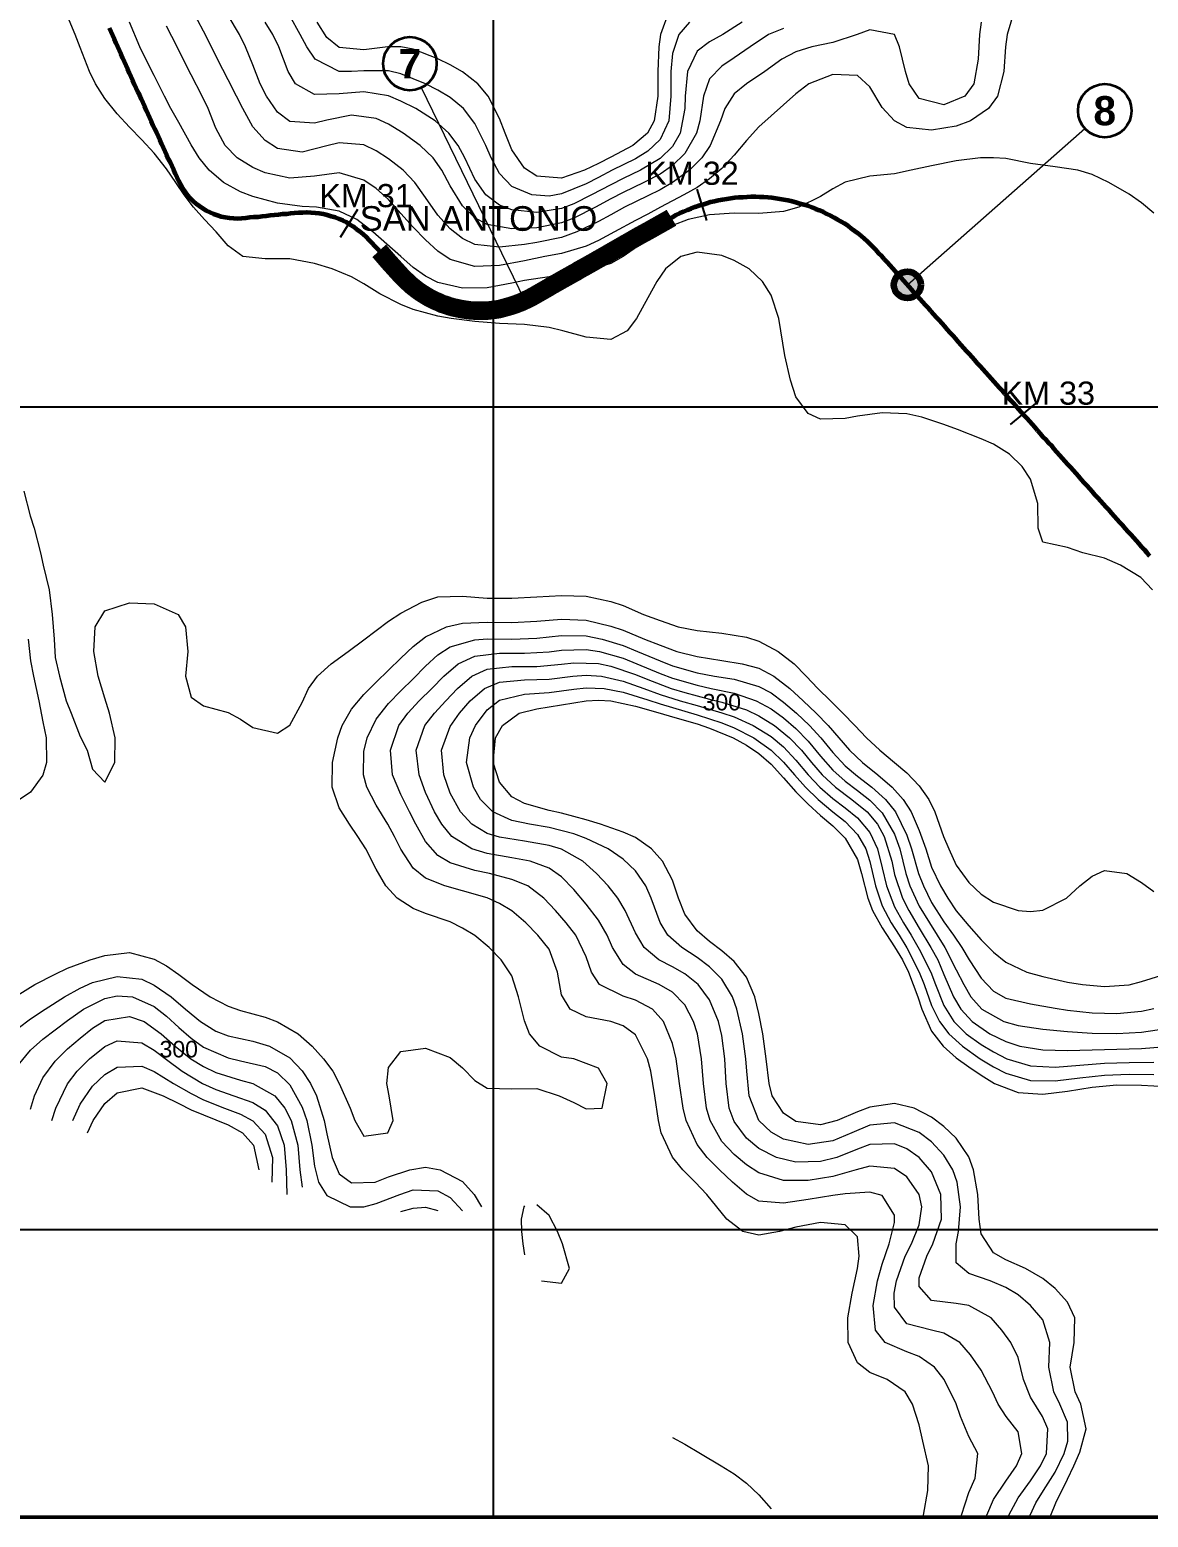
# Model space of a CAD drawing. Header units: metres. Extents: x 360050 to 393690, y 9180000 to 9233950.
# Drawn here: x 364873 to 367591, y 9223300 to 9226917 of the extents above; entities that cross this region are included whole.
import ezdxf
from ezdxf.enums import TextEntityAlignment as Align

# ---------------------------------------------------------------- set-up
doc = ezdxf.new("R2010")
doc.units = ezdxf.units.M
doc.header["$LTSCALE"] = 0.25
for name, color, linetype in [('CUADRICULA', 9, 'CONTINUOUS'), ('LOCALIDADES', 7, 'CONTINUOUS'), ('PROGRESIVAS', 5, 'CONTINUOUS')]:
    doc.layers.add(name, color=color, linetype=linetype)
for name, color, linetype, lineweight in [('CURVAS', 9, 'CONTINUOUS', 9), ('CURVAS-MAESTRAS', 8, 'CONTINUOUS', 18), ('EJE-VIA', 5, 'CONTINUOUS', 60), ('LLAMADAS', 30, 'CONTINUOUS', 18), ('MARCO', 7, 'CONTINUOUS', 50), ('TITULOS', 160, 'CONTINUOUS', 35)]:
    doc.layers.add(name, color=color, linetype=linetype, lineweight=lineweight)
doc.layers.add('R-PREDIOS', color=30, linetype='CONTINUOUS', lineweight=100, true_color=0xe68200)
doc.layers.add('R-RIEGO', color=140, linetype='CONTINUOUS', lineweight=100, true_color=0x008c8c)
doc.styles.get("Standard").update_dxf_attribs({"font": 'arial.ttf'})
doc.styles.add('TITULOS', font='arialbd.ttf')

msp = doc.modelspace()

# ---------------------------------------------------------------- hatches: boundary and pattern name
at = {"layer": 'R-RIEGO'}
h = msp.add_hatch(color=256, dxfattribs=at)
edge = h.paths.add_edge_path()
edge.add_arc((367006, 9226296.4), 32.5, 0, 360)

# ---------------------------------------------------------------- linework, layer by layer
at = {"layer": 'CUADRICULA'}
for p, q in [((366000, 9223300), (366000, 9233550)), ((360800, 9226000), (375100, 9226000)), ((360800, 9224000), (375100, 9224000))]:
    msp.add_line(p, q, dxfattribs=at)
at = {"layer": 'CURVAS'}
for points in [[(367266.5, 9226965), (367248.2, 9226905), (367244.3, 9226875), (367240.8, 9226815), (367224.8, 9226755), (367203.1, 9226725), (367159.4, 9226695), (367125, 9226682.2), (367065, 9226672.8), (367005, 9226679.2), (366974.6, 9226695), (366945, 9226727.4), (366915, 9226777.9), (366885, 9226805.5), (366825, 9226807.9), (366766.1, 9226785), (366735, 9226761), (366705, 9226734.2), (366675, 9226707.7), (366645, 9226680.6), (366615, 9226647.7), (366585, 9226611.4), (366555, 9226579.7), (366525, 9226554.2), (366495, 9226533.4), (366463, 9226515), (366405.9, 9226485), (366375, 9226468.4), (366345, 9226453.2), (366293.8, 9226425), (366255, 9226403.9), (366225, 9226390.8), (366165, 9226372.5), (366124.6, 9226365), (366075, 9226355.2), (366015, 9226343.9), (365955, 9226340.8), (365895, 9226358.2), (365865, 9226378.4), (365835, 9226405.6), (365805, 9226436.4), (365775, 9226469.8), (365745, 9226503.6), (365715, 9226531), (365685, 9226551.3), (365625, 9226568.7), (365565, 9226560.8), (365505, 9226556.1), (365445, 9226569.2), (365415, 9226582.1), (365377, 9226605), (365347.9, 9226635), (365325, 9226677.8), (365306.2, 9226725), (365292.3, 9226755), (365265, 9226807.3), (365246.1, 9226845), (365230.9, 9226875), (365205, 9226925.4)], [(367185.5, 9226935), (367181.1, 9226905), (367177.9, 9226845), (367167.4, 9226785), (367145.3, 9226755), (367095, 9226734.1), (367035, 9226749.8), (367010.5, 9226785), (367001.2, 9226815), (366986.8, 9226875), (366975, 9226905), (366915, 9226916.8), (366883.8, 9226905), (366825, 9226885.4), (366773.5, 9226875), (366735, 9226862.9), (366700.9, 9226845), (366659.2, 9226815), (366615, 9226785.4), (366585, 9226760.8), (366562.4, 9226725), (366551.4, 9226695), (366526.8, 9226635), (366506.6, 9226605), (366476.5, 9226575), (366435, 9226545.4), (366405, 9226527.8), (366375, 9226512.8), (366318.3, 9226485), (366285, 9226466.7), (366255, 9226450.3), (366202.4, 9226425), (366165, 9226411.9), (366105, 9226399.4), (366075, 9226394.9), (366015, 9226388.4), (365955, 9226394.7), (365925, 9226408.9), (365895, 9226432.5), (365865, 9226466.1), (365835, 9226508.6), (365809, 9226545), (365780.1, 9226575), (365745, 9226602.5), (365715, 9226622.4), (365685, 9226637.2), (365625, 9226641.7), (365595, 9226634.5), (365535, 9226618.9), (365475, 9226627.9), (365445, 9226647.3), (365415, 9226681), (365390.6, 9226725), (365375.7, 9226755), (365355, 9226794.7), (365329, 9226845), (365314.7, 9226875), (365295, 9226913.4), (365267.5, 9226965)], [(366428, 9226965), (366405.6, 9226905), (366402, 9226875), (366399.6, 9226815), (366399.5, 9226755), (366390.5, 9226695), (366374, 9226665), (366338.5, 9226635), (366285, 9226606.6), (366255, 9226591.6), (366221, 9226575), (366165, 9226555.8), (366105, 9226560.9), (366075, 9226580.4), (366045, 9226625), (366028.3, 9226665), (366015, 9226700.8), (365987.3, 9226755), (365961.8, 9226785), (365925, 9226814.3), (365895, 9226831.6), (365865, 9226846.1), (365805, 9226869.4), (365775, 9226875.1), (365743.1, 9226875), (365685, 9226867.5), (365625, 9226873.7), (365595, 9226898.2), (365571.4, 9226935)], [(367601.5, 9225555), (367573.7, 9225585), (367523.8, 9225615), (367485, 9225631.6), (367432.3, 9225645), (367395, 9225658.1), (367335, 9225670.9), (367324, 9225705), (367323.1, 9225765), (367305, 9225823.8), (367285.3, 9225855), (367254.2, 9225885), (367215, 9225908.9), (367185, 9225922.3), (367127.7, 9225945), (367095, 9225957.2), (367041.4, 9225975), (367005, 9225982.8), (366945, 9225985.1), (366885, 9225977.2), (366855, 9225971.7), (366795, 9225969.8), (366765, 9225983.4), (366735, 9226023.8), (366722.3, 9226065), (366708, 9226125), (366702.9, 9226155), (366693.6, 9226215), (366675, 9226271.1), (366654.1, 9226305), (366621.6, 9226335), (366585, 9226355.9), (366555, 9226367.9), (366495, 9226376), (366455.3, 9226365), (366418.2, 9226335), (366396.8, 9226305), (366375, 9226264.8), (366347.7, 9226215), (366325.3, 9226185), (366285, 9226163.3), (366225, 9226169.6), (366168.5, 9226185), (366135, 9226193.1), (366075, 9226199.8), (366015, 9226202.2), (365955, 9226207), (365897.1, 9226215), (365865, 9226220.1), (365805, 9226236.6), (365775, 9226248.7), (365724.1, 9226275), (365685, 9226299.1), (365655, 9226315.8), (365608.2, 9226335), (365565, 9226348.2), (365505, 9226359.5), (365445, 9226359.9), (365391.1, 9226365), (365355, 9226391.2), (365326, 9226425), (365297.6, 9226455), (365270.7, 9226485), (365247.9, 9226515), (365227.7, 9226545), (365205, 9226578.6), (365175, 9226616.3), (365145, 9226649.3), (365115, 9226680), (365085, 9226711.9), (365055, 9226749.9), (365032.7, 9226785), (365018, 9226815), (364995, 9226873.6), (364983.4, 9226905), (364965, 9226949.4)], [(367605, 9226471.1), (367575, 9226496.2), (367545, 9226516.8), (367495.7, 9226545), (367455, 9226564.5), (367420.3, 9226575), (367365, 9226583.5), (367305, 9226591.8), (367245, 9226603.4), (367215, 9226605.5), (367184.1, 9226605), (367125, 9226598), (367065, 9226585.5), (367014.9, 9226575), (366975, 9226566.5), (366915, 9226560.4), (366855, 9226546.5), (366825, 9226530.3), (366795, 9226511.5), (366741.9, 9226485), (366705, 9226474.5), (366645, 9226469.6), (366585, 9226470.9), (366525, 9226467.1), (366473, 9226455), (366435, 9226440.4), (366404, 9226425), (366357.9, 9226395), (366315, 9226365.7), (366285, 9226348.7), (366244, 9226335), (366195, 9226323.8), (366135, 9226316.2), (366075, 9226307.1), (366045, 9226300.4), (365985, 9226289.3), (365925, 9226288.4), (365865, 9226302.4), (365835, 9226317.4), (365805, 9226338.7), (365774.7, 9226365), (365740.9, 9226395), (365706.8, 9226425), (365667.9, 9226455), (365625, 9226475.6), (365569.7, 9226485), (365535, 9226487.3), (365475, 9226495), (365415, 9226511.6), (365385, 9226522.7), (365344, 9226545), (365308.9, 9226575), (365284.9, 9226605), (365265, 9226637.1), (365235, 9226690.8), (365216.1, 9226725), (365200.6, 9226755), (365175, 9226805.8), (365154.8, 9226845), (365140.2, 9226875), (365115.4, 9226935)], [(366604.1, 9226935), (366557.4, 9226905), (366525, 9226887), (366495, 9226864.6), (366471.8, 9226815), (366465.7, 9226755), (366464.9, 9226725), (366453.8, 9226665), (366435, 9226632.7), (366405, 9226603.5), (366357, 9226575), (366315, 9226555), (366285, 9226540), (366238.6, 9226515), (366195, 9226493.2), (366165, 9226482.1), (366105, 9226472.2), (366045, 9226478.6), (366015, 9226490.1), (365981.7, 9226515), (365955, 9226553.8), (365930.6, 9226605), (365914.2, 9226635), (365891.8, 9226665), (365857.9, 9226695), (365810.9, 9226725), (365775, 9226743.3), (365745, 9226755.9), (365685, 9226765.9), (365625, 9226761), (365565, 9226759.1), (365518.5, 9226785), (365500.7, 9226815), (365478.6, 9226875), (365463.9, 9226905), (365445, 9226935.5)], [(366476.7, 9226935), (366450.3, 9226905), (366435, 9226858.7), (366431.1, 9226815), (366430.9, 9226755), (366426.4, 9226695), (366405, 9226650), (366375, 9226621.2), (366345, 9226602.7), (366288.4, 9226575), (366255, 9226557.6), (366225, 9226541.9), (366165, 9226517.8), (366135, 9226512.4), (366093, 9226515), (366045, 9226535.7), (366015, 9226567.1), (365994.2, 9226605), (365981.4, 9226635), (365955, 9226688.9), (365927.2, 9226725), (365895, 9226751.9), (365865, 9226769.9), (365834.4, 9226785), (365775, 9226809.2), (365745, 9226816.5), (365685, 9226817.1), (365655, 9226814.9), (365625, 9226815.5), (365566.8, 9226845), (365546.4, 9226875), (365530.2, 9226905), (365505, 9226950.9)], [(364858.6, 9225795), (364874, 9225735), (364883.4, 9225705), (364899.1, 9225645), (364905.2, 9225615), (364919.8, 9225555), (364927.7, 9225495), (364931.8, 9225435), (364935, 9225390.6), (364945.3, 9225345), (364961.1, 9225285), (364973.9, 9225255), (364995, 9225198.2), (365012.7, 9225165), (365025, 9225118.8), (365055, 9225087.1), (365079.9, 9225135), (365080.7, 9225195), (365066.5, 9225255), (365055, 9225291.8), (365039.4, 9225345), (365028.5, 9225405), (365031.6, 9225465), (365055, 9225503.8), (365115, 9225523), (365175, 9225520.5), (365233.4, 9225495), (365251.3, 9225465), (365256.9, 9225405), (365251.2, 9225345), (365265, 9225294), (365295, 9225273), (365355, 9225257), (365385, 9225240.4), (365415, 9225220.6), (365475, 9225206.5), (365505, 9225225.8), (365535, 9225280.6), (365550.6, 9225315), (365572.2, 9225345), (365605.8, 9225375), (365646.9, 9225405), (365685, 9225433.3), (365715, 9225456.4), (365745, 9225478.6), (365775, 9225498.4), (365825.9, 9225525), (365865, 9225537.5), (365925, 9225539.2), (365985, 9225534.9), (366045, 9225534.5), (366105, 9225538), (366165, 9225541.3), (366225, 9225539.9), (366285, 9225526.5), (366315, 9225517), (366364.7, 9225495), (366405, 9225480.4), (366449.1, 9225465), (366495, 9225455.8), (366555, 9225449.2), (366615, 9225439.5), (366645, 9225430.2), (366692.3, 9225405), (366730.7, 9225375), (366760.3, 9225345), (366788.6, 9225315), (366818.8, 9225285), (366849.5, 9225255), (366878.3, 9225225), (366906.7, 9225195), (366938.8, 9225165), (366975, 9225135), (367005, 9225110.1), (367035, 9225078), (367058.1, 9225045), (367072.6, 9225015), (367093.9, 9224955), (367107.1, 9224925), (367125, 9224885.4), (367155, 9224843.6), (367185, 9224815.1), (367215, 9224795.4), (367275, 9224775.5), (367305, 9224773.1), (367335, 9224776), (367393, 9224805), (367425, 9224835), (367455, 9224858.9), (367485, 9224872.3), (367539.2, 9224865), (367575, 9224843.4), (367605, 9224821.6)], [(364845, 9224570.6), (364885.6, 9224595), (364935, 9224620.8), (364965, 9224635.1), (365019.7, 9224655), (365055, 9224666.2), (365115, 9224673.3), (365175, 9224657.1), (365205, 9224641), (365235, 9224619.7), (365267.6, 9224595), (365311.3, 9224565), (365355, 9224542.4), (365385, 9224531.8), (365445, 9224516.3), (365475, 9224504.3), (365525.2, 9224475), (365559.4, 9224445), (365586.6, 9224415), (365609.3, 9224385), (365625.2, 9224355), (365651.6, 9224295), (365663.4, 9224265), (365685, 9224226.4), (365743.1, 9224235), (365755.8, 9224265), (365746.1, 9224325), (365741.1, 9224355), (365745, 9224393.2), (365775, 9224432.7), (365835, 9224440.5), (365895, 9224417.8), (365925, 9224392.5), (365955, 9224361.6), (365985, 9224343.1), (366045, 9224341.9), (366105, 9224342.6), (366160, 9224325), (366195, 9224308.4), (366225, 9224293.2), (366263.9, 9224295), (366276.5, 9224355), (366255, 9224391.9), (366195, 9224414.6), (366165, 9224418.9), (366112.3, 9224445), (366087.7, 9224475), (366075, 9224506.9), (366060.9, 9224565), (366045, 9224616.5), (366018.8, 9224655), (365989.9, 9224685), (365955, 9224714.6), (365925, 9224732.4), (365895, 9224747.6), (365835, 9224768), (365805, 9224780), (365766.1, 9224805), (365738.7, 9224835), (365715, 9224875.8), (365689.5, 9224925), (365670.6, 9224955), (365649.8, 9224985), (365625, 9225025.1), (365607.6, 9225075), (365608.4, 9225135), (365621.5, 9225195), (365632, 9225225), (365655, 9225264.9), (365685, 9225300.4), (365715, 9225330.1), (365745, 9225359.2), (365775, 9225388.8), (365805, 9225417.1), (365835, 9225440.8), (365885.5, 9225465), (365925, 9225474), (365985, 9225476.4), (366045, 9225475.8), (366105, 9225478.8), (366165, 9225483.6), (366225, 9225481.5), (366285, 9225466.8), (366315, 9225456.8), (366367.2, 9225435), (366405, 9225420.4), (366445.8, 9225405), (366495, 9225392.7), (366555, 9225383.3), (366604.3, 9225375), (366645, 9225364.5), (366681.8, 9225345), (366720.5, 9225315), (366752.7, 9225285), (366784, 9225255), (366813.3, 9225225), (366839.6, 9225195), (366865.6, 9225165), (366897, 9225135), (366934.3, 9225105), (366968.9, 9225075), (366995.6, 9225045), (367015.2, 9225015), (367035, 9224969.4), (367051.1, 9224925), (367065, 9224880.6), (367086.2, 9224835), (367104.2, 9224805), (367125, 9224774.4), (367155, 9224737.8), (367185, 9224704.2), (367215, 9224673.7), (367245, 9224649.3), (367296.2, 9224625), (367335, 9224614.6), (367395, 9224601.4), (367431.5, 9224595), (367485, 9224590.7), (367545, 9224594.8), (367575, 9224602.5), (367635, 9224621.1)], [(367045.5, 9223305), (367055.9, 9223365), (367057.1, 9223425), (367043.4, 9223485), (367035, 9223524.3), (367018.5, 9223575), (367000.4, 9223605), (366957, 9223635), (366915, 9223651.9), (366885, 9223675.7), (366861.9, 9223725), (366861.2, 9223785), (366872, 9223845), (366884.9, 9223905), (366888.5, 9223935), (366885, 9223981.6), (366855, 9224010.7), (366795, 9224016.7), (366735, 9224005.3), (366695.6, 9223995), (366645, 9223985.9), (366606.4, 9223995), (366567, 9224025), (366542.7, 9224055), (366518.8, 9224085), (366490.6, 9224115), (366460.5, 9224145), (366435, 9224175.7), (366407.5, 9224235), (366400.9, 9224265), (366391.9, 9224325), (366382.2, 9224385), (366374.5, 9224415), (366345, 9224472.6), (366315, 9224494.8), (366285, 9224505.7), (366225, 9224516.8), (366186.4, 9224535), (366165, 9224570.2), (366155.5, 9224625), (366135, 9224681.3), (366108, 9224715), (366078.3, 9224745), (366045, 9224774.4), (366015, 9224792.6), (365985, 9224806.3), (365925, 9224823), (365881.4, 9224835), (365835, 9224853.7), (365805, 9224878.3), (365775, 9224924), (365759.1, 9224955), (365743.5, 9224985), (365715, 9225031.5), (365692.1, 9225075), (365684.2, 9225105), (365685, 9225161.5), (365692.6, 9225195), (365715, 9225240.2), (365745, 9225278.4), (365775, 9225309.1), (365805, 9225338.7), (365835, 9225369.3), (365865, 9225397), (365895, 9225416.5), (365955, 9225433.7), (365985, 9225435.8), (366045, 9225435.3), (366105, 9225437.2), (366165, 9225443.5), (366225, 9225442.8), (366263.9, 9225435), (366315, 9225419.6), (366349.9, 9225405), (366405, 9225382), (366435, 9225370.4), (366495, 9225353.4), (366537.2, 9225345), (366585, 9225337.5), (366645, 9225320.2), (366675, 9225304.1), (366705, 9225281.9), (366736.3, 9225255), (366768.2, 9225225), (366795.4, 9225195), (366825, 9225159.2), (366855, 9225127.2), (366885, 9225101.6), (366919.7, 9225075), (366953.2, 9225045), (366977.1, 9225015), (367005, 9224958.2), (367016.3, 9224925), (367033, 9224865), (367045, 9224835), (367065, 9224795.1), (367095, 9224747.5), (367117.8, 9224715), (367138.3, 9224685), (367156.5, 9224655), (367185, 9224610.6), (367215, 9224579.4), (367245, 9224562.3), (367305, 9224548.1), (367365, 9224537.9), (367395, 9224533), (367455, 9224526.4), (367515, 9224524.5), (367575, 9224530.4), (367605, 9224536.8)], [(364869.4, 9225435), (364875, 9225381.9), (364882, 9225345), (364894.8, 9225285), (364905, 9225234), (364913, 9225195), (364913.7, 9225135), (364905, 9225104.6), (364875, 9225062.7), (364845, 9225042.5)], [(367137.6, 9223305), (367155, 9223360.1), (367170.5, 9223395), (367177.2, 9223455), (367155, 9223496.5), (367134.9, 9223545), (367125, 9223575.4), (367095.7, 9223635), (367072.1, 9223665), (367035, 9223691.2), (367005, 9223702.2), (366951.9, 9223725), (366928.3, 9223755), (366922.5, 9223815), (366933.3, 9223875), (366945, 9223915.3), (366961.5, 9223965), (366975, 9224017), (366975, 9224034.2), (366945, 9224082.2), (366915, 9224090.7), (366855, 9224086.7), (366825, 9224082), (366765, 9224072.8), (366705, 9224064), (366645, 9224068.6), (366615, 9224085.3), (366580.9, 9224115), (366549, 9224145), (366519.2, 9224175), (366495, 9224206), (366468.2, 9224265), (366461, 9224295), (366452.3, 9224355), (366443.9, 9224415), (366435, 9224452.1), (366413.4, 9224505), (366386.9, 9224535), (366345, 9224556.9), (366315, 9224567.3), (366257.9, 9224595), (366238.1, 9224625), (366225, 9224662.4), (366200.4, 9224715), (366177, 9224745), (366150.4, 9224775), (366122.4, 9224805), (366083.6, 9224835), (366045, 9224850.8), (365990.6, 9224865), (365955, 9224872.3), (365895, 9224890.8), (365865, 9224909.3), (365835, 9224942.9), (365811.1, 9224985), (365795.9, 9225015), (365775, 9225057.5), (365754.8, 9225105), (365749.4, 9225165), (365769.8, 9225225), (365791.5, 9225255), (365819.7, 9225285), (365849.9, 9225315), (365879.1, 9225345), (365914.2, 9225375), (365955, 9225393.7), (366015, 9225401.3), (366075, 9225400.7), (366135, 9225404.3), (366165, 9225407.9), (366225, 9225409.8), (366257.5, 9225405), (366315, 9225388.7), (366348.5, 9225375), (366405, 9225351.4), (366435, 9225340.1), (366495, 9225323), (366529.3, 9225315), (366585, 9225303.5), (366638.7, 9225285), (366675, 9225265.4), (366705, 9225243.6), (366735, 9225217.8), (366765, 9225186.9), (366795, 9225150.5), (366825, 9225116.5), (366855, 9225089.7), (366885, 9225067), (366915, 9225043.5), (366945, 9225012.7), (366975, 9224960.7), (366987.4, 9224925), (367002.3, 9224865), (367012.1, 9224835), (367035, 9224786), (367059.5, 9224745), (367078.8, 9224715), (367096.8, 9224685), (367125, 9224631), (367143.1, 9224595), (367160.2, 9224565), (367186.7, 9224535), (367240.4, 9224505), (367275, 9224495.3), (367335, 9224486.8), (367395, 9224480.9), (367455, 9224477.4), (367515, 9224476.5), (367575, 9224479.5), (367635, 9224488.7)], [(367252.9, 9223305), (367275, 9223347.1), (367305, 9223388.7), (367329.5, 9223425), (367343.9, 9223455), (367347.7, 9223515), (367334.4, 9223545), (367305, 9223592.2), (367287.9, 9223635), (367275, 9223688.5), (367257.2, 9223725), (367235.9, 9223755), (367209.7, 9223785), (367155.8, 9223815), (367125, 9223819.6), (367065, 9223826.9), (367035, 9223861.4), (367035, 9223882.1), (367053.3, 9223935), (367067.9, 9223965), (367088.6, 9224025), (367087.6, 9224085), (367065, 9224139.9), (367035, 9224174.8), (367005, 9224195.7), (366975, 9224208), (366915, 9224206.1), (366885, 9224195), (366834.3, 9224175), (366795, 9224165), (366735, 9224163.3), (366687.7, 9224175), (366645, 9224196.8), (366615, 9224221.5), (366585, 9224262.2), (366573.1, 9224295), (366565.5, 9224355), (366562.3, 9224415), (366555, 9224471.2), (366546.7, 9224505), (366525, 9224557.9), (366497.8, 9224595), (366465, 9224621), (366435, 9224638), (366402.2, 9224655), (366366.2, 9224685), (366345, 9224720.6), (366320.2, 9224775), (366302, 9224805), (366278.6, 9224835), (366250.8, 9224865), (366216.8, 9224895), (366165, 9224924.2), (366135, 9224933.5), (366075, 9224943.8), (366015, 9224953.2), (365985, 9224962.8), (365947.2, 9224985), (365919.9, 9225015), (365895, 9225060.2), (365879.1, 9225105), (365873.7, 9225165), (365895, 9225222.5), (365917.8, 9225255), (365943.5, 9225285), (365978.5, 9225315), (366015, 9225330.2), (366075, 9225335.8), (366135, 9225338), (366193.1, 9225345), (366225, 9225347.4), (366262.3, 9225345), (366315, 9225333.2), (366365.2, 9225315), (366405, 9225300.8), (366453.7, 9225285), (366495, 9225273.5), (366555, 9225256.1), (366585, 9225245.9), (366631.2, 9225225), (366675, 9225198.1), (366705, 9225173), (366735, 9225140.7), (366764.6, 9225105), (366793.1, 9225075), (366825, 9225047.8), (366855, 9225025.1), (366885, 9225000.5), (366915, 9224964.9), (366933.5, 9224925), (366945, 9224879.3), (366955.2, 9224835), (366975, 9224783.8), (366996.6, 9224745), (367015.3, 9224715), (367035, 9224681.6), (367062.9, 9224625), (367074.7, 9224595), (367095, 9224544), (367119.2, 9224505), (367149.3, 9224475), (367185, 9224449.4), (367215, 9224431.6), (367248.1, 9224415), (367305, 9224397.5), (367365, 9224394.3), (367425, 9224398.9), (367485, 9224403.8), (367545, 9224405.8), (367605, 9224406.8)], [(367304.3, 9223305), (367318.4, 9223335), (367336.9, 9223365), (367365, 9223410), (367386.9, 9223455), (367396.2, 9223485), (367395, 9223530.8), (367376.8, 9223575), (367361.8, 9223605), (367349.6, 9223665), (367352.1, 9223725), (367335, 9223780.3), (367305, 9223814.9), (367275, 9223840.6), (367245, 9223859), (367207, 9223875), (367155, 9223892.3), (367125, 9223918.9), (367124.3, 9223965), (367130, 9223995), (367135.1, 9224055), (367127, 9224115), (367116.3, 9224145), (367095, 9224180.7), (367065, 9224212.5), (367035, 9224235.2), (366975, 9224259.2), (366915, 9224253.3), (366870.8, 9224235), (366825, 9224215.6), (366765, 9224206.1), (366705, 9224219.6), (366675, 9224236), (366644.9, 9224265), (366621.4, 9224325), (366615.7, 9224385), (366613.4, 9224415), (366605.6, 9224475), (366591.7, 9224535), (366580.9, 9224565), (366555, 9224608), (366525, 9224638.5), (366495, 9224661), (366457.9, 9224685), (366424, 9224715), (366405, 9224745.7), (366382.9, 9224805), (366370, 9224835), (366345, 9224871.9), (366315, 9224900.3), (366278.9, 9224925), (366225, 9224950.7), (366195, 9224961.9), (366135, 9224977.4), (366087.4, 9224985), (366045, 9224993.8), (365998.7, 9225015), (365968.7, 9225045), (365951.1, 9225075), (365934.7, 9225135), (365942.2, 9225195), (365956.1, 9225225), (365985, 9225263.1), (366015, 9225286.5), (366075, 9225301.1), (366135, 9225305.6), (366195, 9225313.4), (366225, 9225316.4), (366269, 9225315), (366315, 9225306.5), (366375, 9225287.6), (366405, 9225277.7), (366465, 9225259.7), (366495, 9225251), (366555, 9225231.7), (366585, 9225219.7), (366633.1, 9225195), (366675, 9225165.4), (366705, 9225136.1), (366731.5, 9225105), (366758.1, 9225075), (366789.2, 9225045), (366825, 9225015.5), (366855, 9224991.3), (366885, 9224960.2), (366904.9, 9224925), (366915, 9224894.7), (366928.4, 9224835), (366945, 9224786.6), (366967, 9224745), (366985.9, 9224715), (367005, 9224684.2), (367035, 9224625.4), (367047, 9224595), (367065, 9224544.6), (367084.4, 9224505), (367106.8, 9224475), (367140.2, 9224445), (367183.3, 9224415), (367215, 9224395.2), (367245, 9224379.5), (367305, 9224361.7), (367365, 9224360.7), (367425, 9224368.1), (367485, 9224374.9), (367545, 9224377.2), (367605, 9224376.2)], [(367354.8, 9223305), (367366.6, 9223335), (367395, 9223392.8), (367410.5, 9223425), (367425, 9223457.9), (367440.4, 9223515), (367428, 9223575), (367414.1, 9223605), (367401.9, 9223665), (367411.6, 9223725), (367413.1, 9223785), (367395, 9223823.2), (367365, 9223856.2), (367335, 9223880.5), (367292.8, 9223905), (367245, 9223926), (367215, 9223942.7), (367185, 9223989.2), (367180.8, 9224025), (367177.3, 9224085), (367166.4, 9224145), (367155, 9224176), (367125, 9224221.8), (367095, 9224250.4), (367065, 9224272.6), (367022.3, 9224295), (366975, 9224305.9), (366915, 9224297.3), (366885, 9224286), (366835.3, 9224265), (366795, 9224254.1), (366735, 9224262), (366705, 9224282.2), (366677.5, 9224325), (366670.1, 9224355), (366662.5, 9224415), (366654.3, 9224475), (366645, 9224524.8), (366635.2, 9224565), (366615, 9224613.2), (366585, 9224651.3), (366555, 9224677), (366525, 9224700.1), (366495, 9224725.8), (366465, 9224766.3), (366449.6, 9224805), (366435, 9224849.4), (366411, 9224895), (366384.4, 9224925), (366345, 9224953), (366315, 9224966.1), (366260.4, 9224985), (366225, 9224995.3), (366165, 9225011.6), (366135, 9225018.4), (366075, 9225035.3), (366045, 9225051.8), (366015, 9225087.1), (365998.9, 9225135), (366005.2, 9225195), (366021.6, 9225225), (366062.2, 9225255), (366105, 9225265.8), (366165, 9225275.5), (366225, 9225284.9), (366255, 9225286.5), (366285, 9225284.8), (366345, 9225272.4), (366405, 9225255.2), (366435, 9225246.2), (366495, 9225228.8), (366525, 9225218.8), (366582.7, 9225195), (366615, 9225177.4), (366645, 9225157.1), (366675, 9225130.8), (366705, 9225097.7), (366735, 9225063.7), (366765, 9225033.4), (366795, 9225006.4), (366825, 9224980.9), (366855, 9224951.5), (366885, 9224899), (366894.7, 9224865), (366910, 9224805), (366921.6, 9224775), (366945, 9224733.3), (366975, 9224687.2), (366994, 9224655), (367008.9, 9224625), (367031.2, 9224565), (367041.4, 9224535), (367065, 9224482), (367093.2, 9224445), (367125, 9224417.4), (367155, 9224395.2), (367185, 9224374.5), (367218, 9224355), (367275, 9224333), (367335, 9224328.9), (367395, 9224336.2), (367455, 9224346), (367515, 9224351.3), (367575, 9224350.4), (367635, 9224347.6)], [(364845, 9224488.8), (364875, 9224511.8), (364910.6, 9224535), (364957.7, 9224565), (364995, 9224586.6), (365025, 9224600.4), (365085, 9224615.1), (365145, 9224607.9), (365175, 9224593.8), (365216.2, 9224565), (365251.4, 9224535), (365287.8, 9224505), (365325, 9224482), (365355, 9224470.2), (365415, 9224457.2), (365455.9, 9224445), (365505, 9224417.1), (365535, 9224385.8), (365555.3, 9224355), (365569.5, 9224325), (365588.5, 9224265), (365595, 9224232.6), (365608.3, 9224175), (365625, 9224135.2), (365655, 9224112.7), (365712.1, 9224115), (365745, 9224127.7), (365796.4, 9224145), (365835, 9224151.2), (365870.2, 9224145), (365925, 9224116.7), (365953.4, 9224085), (365970.7, 9224055)], [(364845, 9224398.9), (364875, 9224435.7), (364905, 9224462.2), (364935, 9224485.1), (364965, 9224507.5), (365003.1, 9224535), (365055, 9224561.4), (365085, 9224567.9), (365122.4, 9224565), (365175, 9224541.9), (365205, 9224518.3), (365235, 9224490.8), (365265, 9224464.6), (365295, 9224443.1), (365355, 9224416.8), (365385, 9224410.1), (365445, 9224396), (365475, 9224380.2), (365505, 9224351.1), (365535, 9224297.1), (365546.3, 9224265), (365558.8, 9224205), (365565, 9224154), (365574.9, 9224115), (365595, 9224082.5), (365651.3, 9224055), (365685, 9224054.8), (365715, 9224062.6), (365772, 9224085), (365805, 9224095.8), (365865, 9224093.4), (365895, 9224077.5), (365925, 9224045.1)], [(364926.8, 9224265), (364936.3, 9224295), (364965, 9224354), (364988.5, 9224385), (365018, 9224415), (365055, 9224444.3), (365085, 9224458.5), (365145, 9224453.3), (365175, 9224435.6), (365205, 9224413.2), (365243.2, 9224385), (365292.4, 9224355), (365325, 9224340.3), (365369.3, 9224325), (365415, 9224308.6), (365445, 9224289.7), (365475, 9224251.6), (365491.4, 9224205), (365495.9, 9224145), (365497.5, 9224085)], [(364977.3, 9224265), (364995, 9224304.3), (365025, 9224347.9), (365055, 9224376.5), (365085, 9224394.6), (365145, 9224397.1), (365175, 9224383.9), (365222.4, 9224355), (365265, 9224330), (365295, 9224315.1), (365346.6, 9224295), (365385, 9224280.2), (365415, 9224263.6), (365445, 9224231.3), (365462.5, 9224175), (365461.1, 9224115)], [(365013.3, 9224235), (365026.8, 9224265), (365055, 9224306), (365085, 9224331.6), (365145, 9224343.9), (365196.8, 9224325), (365235, 9224305.7), (365265, 9224290.8), (365325, 9224266.6), (365355, 9224254.5), (365390.2, 9224235), (365417.1, 9224205), (365429.5, 9224145)], [(366075, 9224056.8), (366073.9, 9224055), (366067.6, 9224025), (366068.4, 9223995), (366071.5, 9223965), (366075, 9223937.7)], [(366117, 9223875), (366165, 9223869), (366184.5, 9223905), (366167.8, 9223965), (366155.7, 9223995), (366135, 9224033.5), (366105, 9224059.4)], [(366435, 9223493.5), (366465, 9223477.5), (366502.8, 9223455), (366553.2, 9223425), (366585, 9223405.3), (366615, 9223382.9), (366645, 9223354.9), (366675, 9223320.5)]]:
    msp.add_lwpolyline(points, dxfattribs=at)
at = {"layer": 'CURVAS-MAESTRAS'}
for points in [[(366705, 9226919.9), (366668.2, 9226905), (366624.3, 9226875), (366585, 9226848.1), (366555, 9226828.2), (366525, 9226797.2), (366510.3, 9226755), (366501.3, 9226695), (366493.3, 9226665), (366465, 9226616.1), (366435, 9226586.7), (366405, 9226565.8), (366365.5, 9226545), (366315, 9226520.9), (366285, 9226505.2), (366248, 9226485), (366195, 9226458.3), (366165, 9226447.4), (366105, 9226435.3), (366045, 9226432.6), (365985, 9226443.5), (365955, 9226459.7), (365925, 9226488.7), (365895, 9226537.5), (365874.7, 9226575), (365853.5, 9226605), (365822, 9226635), (365780.8, 9226665), (365745, 9226687.3), (365715, 9226701.3), (365655, 9226709.1), (365595, 9226697.2), (365565, 9226689.5), (365505, 9226693.4), (365475, 9226716.3), (365448, 9226755), (365433.1, 9226785), (365415, 9226831.3), (365397.6, 9226875), (365382.5, 9226905), (365355, 9226951)], [(367199.1, 9223305), (367215, 9223342.9), (367245, 9223387.6), (367271.1, 9223425), (367284, 9223455), (367275, 9223507.8), (367246.3, 9223545), (367226.5, 9223575), (367212.6, 9223605), (367185, 9223657.9), (367159.3, 9223695), (367133.4, 9223725), (367095, 9223747.6), (367064.8, 9223755), (367005, 9223770.6), (366975, 9223810.6), (366973.6, 9223845), (366979.2, 9223875), (367000.9, 9223935), (367015.7, 9223965), (367035, 9224010.8), (367041.2, 9224055), (367035, 9224085), (367005, 9224128), (366975, 9224148.3), (366915, 9224153.7), (366881.6, 9224145), (366825, 9224128.5), (366765, 9224119), (366705, 9224118.5), (366645, 9224137.6), (366615, 9224157.2), (366585, 9224181.9), (366555, 9224214), (366526.5, 9224265), (366518.1, 9224295), (366510.4, 9224355), (366506, 9224415), (366495.6, 9224475), (366486, 9224505), (366465, 9224545.5), (366435, 9224576.3), (366403.1, 9224595), (366345, 9224620.7), (366315, 9224644.2), (366289.6, 9224685), (366276, 9224715), (366255, 9224751.8), (366225, 9224790.8), (366195, 9224826.3), (366165, 9224857.4), (366135, 9224877.9), (366089, 9224895), (366045, 9224903.1), (365985, 9224913.7), (365947.2, 9224925), (365898.6, 9224955), (365874.1, 9224985), (365856.6, 9225015), (365835, 9225062.5), (365819.4, 9225105), (365812.1, 9225165), (365833.5, 9225225), (365856.6, 9225255), (365884.1, 9225285), (365912.6, 9225315), (365947.6, 9225345), (365985, 9225361.7), (366045, 9225368.4), (366105, 9225368.5), (366165, 9225374.1), (366195, 9225377.5), (366255, 9225375.7), (366285, 9225369.5), (366345, 9225348.9), (366375, 9225336.7), (366432.1, 9225315), (366465, 9225305.1), (366525, 9225289.4), (366555, 9225281.8), (366615, 9225262.8), (366645, 9225248.8), (366682.8, 9225225), (366719.9, 9225195), (366748.6, 9225165), (366773.2, 9225135), (366799, 9225105), (366831.4, 9225075), (366871.2, 9225045), (366907.9, 9225015), (366933.3, 9224985), (366949.9, 9224955), (366967.9, 9224895), (366975, 9224863.1), (366994.3, 9224805), (367009.3, 9224775), (367035, 9224732.1), (367063.3, 9224685), (367079.7, 9224655), (367095, 9224619.8), (367118.5, 9224565), (367136.3, 9224535), (367163.2, 9224505), (367206.5, 9224475), (367245, 9224456.5), (367279.6, 9224445), (367335, 9224436.4), (367395, 9224435.1), (367455, 9224436.5), (367515, 9224438.1), (367575, 9224439.6), (367635, 9224444.6)], [(364875, 9224292.5), (364884.2, 9224325), (364905, 9224368.8), (364935, 9224408.9), (364965, 9224438.7), (364995, 9224465.2), (365025, 9224489.1), (365055, 9224507.7), (365115, 9224517.7), (365150.7, 9224505), (365192.4, 9224475), (365226.7, 9224445), (365264.4, 9224415), (365295, 9224395.9), (365325, 9224381.1), (365385, 9224362.8), (365415, 9224354.9), (365468.6, 9224325), (365492.8, 9224295), (365508.3, 9224265), (365524.4, 9224205), (365529.4, 9224145), (365535, 9224102.3)], [(365775, 9224043.1), (365805, 9224051.9), (365835, 9224054.2), (365865, 9224045.7)]]:
    msp.add_lwpolyline(points, dxfattribs=at)
at = {"layer": 'EJE-VIA'}
msp.add_lwpolyline([(365065.6, 9226921.7), (365070, 9226912.7), (365074.1, 9226903.6), (365078.1, 9226894.5), (365082.2, 9226885.3), (365086.3, 9226876.2), (365090.3, 9226867.1), (365094.4, 9226857.9), (365098.4, 9226848.8), (365102.4, 9226839.6), (365106.5, 9226830.4), (365110.5, 9226821.3), (365114.6, 9226812.2), (365118.7, 9226803.1), (365122.8, 9226793.9), (365126.8, 9226784.8), (365130.9, 9226775.7), (365134.9, 9226766.5), (365139.4, 9226758.1), (365143.4, 9226748.9), (365147.4, 9226739.8), (365151.5, 9226730.6), (365155.5, 9226721.5), (365159.6, 9226712.4), (365163.9, 9226703.3), (365168.2, 9226694.3), (365172, 9226685), (365176.2, 9226676), (365180.6, 9226667), (365184.7, 9226657.9), (365188.9, 9226648.8), (365193, 9226639.7), (365197.1, 9226630.6), (365201.2, 9226621.5), (365205.3, 9226612.3), (365209.4, 9226603.2), (365213.9, 9226594.8), (365217.9, 9226585.7), (365222, 9226576.6), (365226.2, 9226567.4), (365230.4, 9226558.4), (365234.5, 9226549.3), (365239.2, 9226540.4), (365244.2, 9226531.8), (365250, 9226523.6), (365255.6, 9226515.6), (365262.2, 9226508), (365269.2, 9226500.9), (365276.7, 9226494.3), (365284.7, 9226488.3), (365292.9, 9226482.6), (365301.5, 9226477.5), (365310.2, 9226472.9), (365319.4, 9226468.9), (365328.8, 9226465.6), (365338.4, 9226462.8), (365348.2, 9226460.7), (365358.1, 9226459.4), (365368, 9226458.2), (365378, 9226458.1), (365388, 9226458.5), (365397.9, 9226459.7), (365407.8, 9226460.8), (365417.8, 9226461.6), (365427.8, 9226462.1), (365437.7, 9226463.3), (365447.7, 9226464.4), (365457.6, 9226465.5), (365467.5, 9226466.7), (365477.5, 9226467.8), (365487.4, 9226468.9), (365497.4, 9226469.4), (365506.5, 9226470.8), (365516.5, 9226471.4), (365526.5, 9226472.4), (365536.4, 9226472.7), (365546.4, 9226473.1), (365556.4, 9226472.4), (365566.4, 9226471.7), (365576.3, 9226470.6), (365586.2, 9226468.8), (365595.9, 9226466.5), (365605.5, 9226463.7), (365615.1, 9226460.9), (365624.4, 9226457.3), (365633.5, 9226453.2), (365642.5, 9226448.8), (365651, 9226443.6), (365659.5, 9226438.3), (365667.3, 9226432.1), (365675.3, 9226426.4), (365682.9, 9226419.9), (365690.2, 9226413), (365697.4, 9226406.1), (365704.3, 9226398.9), (365711.1, 9226391.5), (365717.8, 9226384.1), (365724.5, 9226376.7), (365731, 9226369.1), (365737.5, 9226361.5), (365744, 9226353.8), (365750.7, 9226346.4), (365757.4, 9226339), (365764.1, 9226331.6), (365770.8, 9226324.2), (365777.5, 9226316.8), (365784.6, 9226309.8), (365792, 9226303), (365798.9, 9226296.2), (365806.8, 9226290), (365814.6, 9226283.8), (365822.8, 9226278), (365831.2, 9226272.7), (365839.7, 9226267.4), (365848.5, 9226262.6), (365857.4, 9226258.1), (365866.7, 9226254.3), (365875.2, 9226250.2), (365884.8, 9226247.3), (365894.2, 9226243.9), (365903.8, 9226241.4), (365913.6, 9226239.3), (365923.4, 9226237.3), (365933.3, 9226235.8), (365943.2, 9226234.4), (365953.2, 9226233.8), (365963.2, 9226233.5), (365973.2, 9226233.5), (365983.2, 9226233.6), (365993.1, 9226234.7), (366003, 9226235.9), (366012.9, 9226237.3), (366022.6, 9226239.9), (366032.2, 9226242.5), (366041.8, 9226245.2), (366051.4, 9226248.3), (366060.7, 9226251.8), (366070, 9226255.5), (366079, 9226259.8), (366088, 9226264.2), (366096.9, 9226268.8), (366105.5, 9226273.8), (366114.2, 9226278.8), (366122.9, 9226283.8), (366131.6, 9226288.7), (366140.1, 9226293.9), (366148.8, 9226298.8), (366157.5, 9226303.7), (366166.2, 9226308.7), (366175, 9226313.6), (366183.7, 9226318.5), (366192.4, 9226323.4), (366201.2, 9226328.1), (366209.2, 9226333.3), (366218.1, 9226338), (366226.8, 9226342.9), (366235.5, 9226347.8), (366244.2, 9226352.7), (366252.9, 9226357.7), (366261.6, 9226362.6), (366270.3, 9226367.5), (366278.9, 9226372.6), (366287.6, 9226377.6), (366296.3, 9226382.6), (366305, 9226387.5), (366313.6, 9226392.5), (366322.3, 9226397.5), (366331, 9226402.4), (366339.7, 9226407.4), (366348.3, 9226412.4), (366357, 9226417.3), (366365.8, 9226422.1), (366374.6, 9226426.8), (366383.3, 9226431.7), (366392, 9226436.7), (366400.8, 9226441.6), (366409.5, 9226446.5), (366418.2, 9226451.4), (366426.9, 9226456.3), (366435.5, 9226461.4), (366444.2, 9226466.3), (366453.1, 9226470.8), (366462.3, 9226474.7), (366471.5, 9226478.6), (366480.8, 9226482.4), (366490, 9226486.3), (366499.5, 9226489.3), (366509.1, 9226492.2), (366518.7, 9226495.1), (366527.5, 9226498.2), (366537.4, 9226499.9), (366547.2, 9226502), (366556.9, 9226504.1), (366566.8, 9226505.6), (366576.7, 9226507.1), (366586.6, 9226508.5), (366596.5, 9226509.5), (366606.5, 9226509.9), (366616.5, 9226510.5), (366626.5, 9226511.1), (366636.5, 9226511), (366646.5, 9226510.7), (366656.5, 9226510.5), (366666.5, 9226509.8), (366676.4, 9226508.5), (366686.3, 9226507.2), (366696.1, 9226505.6), (366706, 9226503.9), (366715.8, 9226502.2), (366725.6, 9226499.9), (366735.2, 9226497.3), (366744.9, 9226494.6), (366754.5, 9226491.9), (366764.1, 9226489.2), (366773.2, 9226485), (366782.5, 9226481.3), (366791.9, 9226478), (366801, 9226474), (366810, 9226469.5), (366818.9, 9226464.9), (366827.7, 9226460.3), (366836.4, 9226455.3), (366845.1, 9226450.4), (366853.7, 9226445.4), (366862, 9226439.7), (366869.4, 9226433.6), (366877.6, 9226427.8), (366886, 9226422.3), (366893.5, 9226415.8), (366901.1, 9226409.2), (366908.6, 9226402.7), (366915.8, 9226395.7), (366922.6, 9226388.4), (366929.6, 9226381.3), (366936.2, 9226373.8), (366943.3, 9226366.8), (366950, 9226359.3), (366956.5, 9226351.8), (366963, 9226344.2), (366969.7, 9226336.7), (366976.5, 9226329.4), (366983.2, 9226322), (366989.8, 9226314.5), (366996.5, 9226307.4), (367002.9, 9226299.8), (367009.5, 9226292.3), (367016.2, 9226284.9), (367022.9, 9226277.4), (367029.6, 9226270), (367036.4, 9226262.7), (367043.1, 9226255.3), (367049.5, 9226247.6), (367056.2, 9226240.2), (367063, 9226232.8), (367069.7, 9226225.4), (367076.4, 9226217.9), (367083, 9226210.5), (367089.8, 9226203.1), (367096.5, 9226195.8), (367102.7, 9226188.1), (367109.5, 9226180.8), (367116.2, 9226173.3), (367122.7, 9226165.8), (367129.3, 9226158.2), (367136, 9226150.8), (367142.6, 9226143.4), (367149.3, 9226135.9), (367156.1, 9226128.6), (367162.8, 9226121.2), (367169.5, 9226113.8), (367175.9, 9226106.1), (367182.7, 9226098.7), (367189.4, 9226091.3), (367196.1, 9226083.9), (367202.8, 9226076.4), (367209.5, 9226069), (367216.3, 9226061.7), (367222.7, 9226054), (367229.3, 9226046.6), (367236.1, 9226039.2), (367242.9, 9226031.8), (367249.6, 9226024.4), (367256.2, 9226017), (367262.9, 9226009.5), (367269.5, 9226002), (367276, 9225994.4), (367282.6, 9225987.3), (367289, 9225979.6), (367296, 9225972.5), (367302.8, 9225965.1), (367309.4, 9225957.6), (367315.9, 9225950.1), (367322.5, 9225942.5), (367329, 9225934.9), (367335.5, 9225927.3), (367342.5, 9225920.2), (367349.1, 9225912.7), (367356, 9225905.5), (367362.2, 9225897.7), (367368.7, 9225890.1), (367375.4, 9225882.6), (367382, 9225875.2), (367388.8, 9225867.8), (367395.5, 9225860.4), (367402.6, 9225853.3), (367408.9, 9225845.6), (367415.6, 9225838.5), (367422, 9225830.9), (367428.6, 9225823.4), (367435.3, 9225815.9), (367442, 9225808.5), (367448.7, 9225801.1), (367455.5, 9225793.7), (367461.9, 9225786.1), (367468.8, 9225779), (367475.2, 9225771.3), (367482, 9225763.9), (367488.7, 9225756.6), (367495.4, 9225749.1), (367502, 9225741.7), (367508.8, 9225734.2), (367515.5, 9225726.9), (367522, 9225719.2), (367528.6, 9225711.8), (367535.3, 9225704.4), (367542.1, 9225697), (367548.8, 9225689.6), (367555.5, 9225682.2), (367562.2, 9225674.7), (367568.8, 9225667.2), (367575.3, 9225659.7), (367582, 9225652.2), (367588.4, 9225644.6), (367594.9, 9225637.3)], dxfattribs=at)
at = {"layer": 'LLAMADAS'}
for p, q in [((366076, 9226258.4), (365825.3, 9226775.8)), ((367006, 9226296.4), (367437.1, 9226676.9))]:
    msp.add_line(p, q, dxfattribs=at)
at = {"layer": 'MARCO'}
msp.add_lwpolyline([(360800, 9223300), (375100, 9223300), (375100, 9233550), (360800, 9233550)], close=True, dxfattribs=at)
at = {"layer": 'PROGRESIVAS'}
for p, q in [((366494.2, 9226529.5), (366517.5, 9226453)), ((365669.1, 9226479.4), (365627, 9226411.4)), ((367317.6, 9226007.7), (367256, 9225956.7))]:
    msp.add_line(p, q, dxfattribs=at)
at = {"layer": 'R-PREDIOS', "const_width": 15}
msp.add_lwpolyline([(365768.5, 9226326.7), (365770.8, 9226324.2), (365777.5, 9226316.8), (365784.6, 9226309.8), (365792, 9226303), (365798.9, 9226296.2), (365806.8, 9226290), (365814.6, 9226283.8), (365822.8, 9226278), (365831.2, 9226272.7), (365839.7, 9226267.4), (365848.5, 9226262.6), (365857.4, 9226258.1), (365866.7, 9226254.3), (365875.2, 9226250.2), (365884.8, 9226247.3), (365894.2, 9226243.9), (365903.8, 9226241.4), (365913.6, 9226239.3), (365923.4, 9226237.3), (365933.3, 9226235.8), (365943.2, 9226234.4), (365953.2, 9226233.8), (365963.2, 9226233.5), (365973.2, 9226233.5), (365983.2, 9226233.6), (365993.1, 9226234.7), (366003, 9226235.9), (366012.9, 9226237.3), (366022.6, 9226239.9), (366032.2, 9226242.5), (366041.8, 9226245.2), (366051.4, 9226248.3), (366060.7, 9226251.8), (366070, 9226255.5), (366079, 9226259.8), (366088, 9226264.2), (366096.9, 9226268.8), (366105.5, 9226273.8), (366114.2, 9226278.8), (366122.9, 9226283.8), (366131.6, 9226288.7), (366140.1, 9226293.9), (366148.8, 9226298.8), (366157.5, 9226303.7), (366166.2, 9226308.7), (366175, 9226313.6), (366183.7, 9226318.5), (366192.4, 9226323.4), (366201.2, 9226328.1), (366209.2, 9226333.3), (366215.1, 9226336.4)], dxfattribs=at)
at = {"layer": 'R-RIEGO', "const_width": 45}
msp.add_lwpolyline([(365722.2, 9226379.2), (365724.5, 9226376.7), (365731, 9226369.1), (365737.5, 9226361.5), (365744, 9226353.8), (365750.7, 9226346.4), (365757.4, 9226339), (365764.1, 9226331.6), (365770.8, 9226324.2), (365777.5, 9226316.8), (365784.6, 9226309.8), (365792, 9226303), (365798.9, 9226296.2), (365806.8, 9226290), (365814.6, 9226283.8), (365822.8, 9226278), (365831.2, 9226272.7), (365839.7, 9226267.4), (365848.5, 9226262.6), (365857.4, 9226258.1), (365866.7, 9226254.3), (365875.2, 9226250.2), (365884.8, 9226247.3), (365894.2, 9226243.9), (365903.8, 9226241.4), (365913.6, 9226239.3), (365923.4, 9226237.3), (365933.3, 9226235.8), (365943.2, 9226234.4), (365953.2, 9226233.8), (365963.2, 9226233.5), (365973.2, 9226233.5), (365983.2, 9226233.6), (365993.1, 9226234.7), (366003, 9226235.9), (366012.9, 9226237.3), (366022.6, 9226239.9), (366032.2, 9226242.5), (366041.8, 9226245.2), (366051.4, 9226248.3), (366060.7, 9226251.8), (366070, 9226255.5), (366079, 9226259.8), (366088, 9226264.2), (366096.9, 9226268.8), (366105.5, 9226273.8), (366114.2, 9226278.8), (366122.9, 9226283.8), (366131.6, 9226288.7), (366140.1, 9226293.9), (366148.8, 9226298.8), (366157.5, 9226303.7), (366166.2, 9226308.7), (366175, 9226313.6), (366183.7, 9226318.5), (366192.4, 9226323.4), (366201.2, 9226328.1), (366209.2, 9226333.3), (366218.1, 9226338), (366226.8, 9226342.9), (366235.5, 9226347.8), (366244.2, 9226352.7), (366252.9, 9226357.7), (366261.6, 9226362.6), (366270.3, 9226367.5), (366278.9, 9226372.6), (366287.6, 9226377.6), (366296.3, 9226382.6), (366305, 9226387.5), (366313.6, 9226392.5), (366322.3, 9226397.5), (366331, 9226402.4), (366339.7, 9226407.4), (366348.3, 9226412.4), (366357, 9226417.3), (366365.8, 9226422.1), (366374.6, 9226426.8), (366383.3, 9226431.7), (366392, 9226436.7), (366400.8, 9226441.6), (366409.5, 9226446.5), (366418.2, 9226451.4), (366426.9, 9226456.3), (366432.5, 9226459.7)], dxfattribs=at)
at = {"layer": 'R-RIEGO'}
msp.add_circle((367006, 9226296.4), 32.5, dxfattribs=at)
at = {"layer": 'TITULOS'}
for centre in [(365796.9, 9226834.3), (367485.8, 9226719.9)]:
    msp.add_circle(centre, 65, dxfattribs=at)

# ---------------------------------------------------------------- texts
at = {"layer": 'CURVAS-MAESTRAS'}
for p in [(366555, 9225281.8), (365235, 9224438.1)]:
    msp.add_text('300', height=40, dxfattribs=at).set_placement(p, align=Align.MIDDLE_CENTER)
at = {"layer": 'LOCALIDADES'}
msp.add_text('SAN ANTONIO', height=60, dxfattribs=at).set_placement((365963.6, 9226457.8), align=Align.MIDDLE_CENTER)
at = {"layer": 'PROGRESIVAS'}
for s, p in [('KM 32', (366482.6, 9226567.8)), ('KM 31', (365690.2, 9226513.4)), ('KM 33', (367348.5, 9226033.2))]:
    msp.add_text(s, height=56.25, dxfattribs=at).set_placement(p, align=Align.MIDDLE_CENTER)
at = {"layer": 'TITULOS', "style": 'TITULOS'}
for s, p in [('7', (365796.9, 9226834.3)), ('8', (367485.8, 9226719.9))]:
    msp.add_text(s, height=70.9, dxfattribs=at).set_placement(p, align=Align.MIDDLE_CENTER)

doc.saveas('drawing.dxf')
